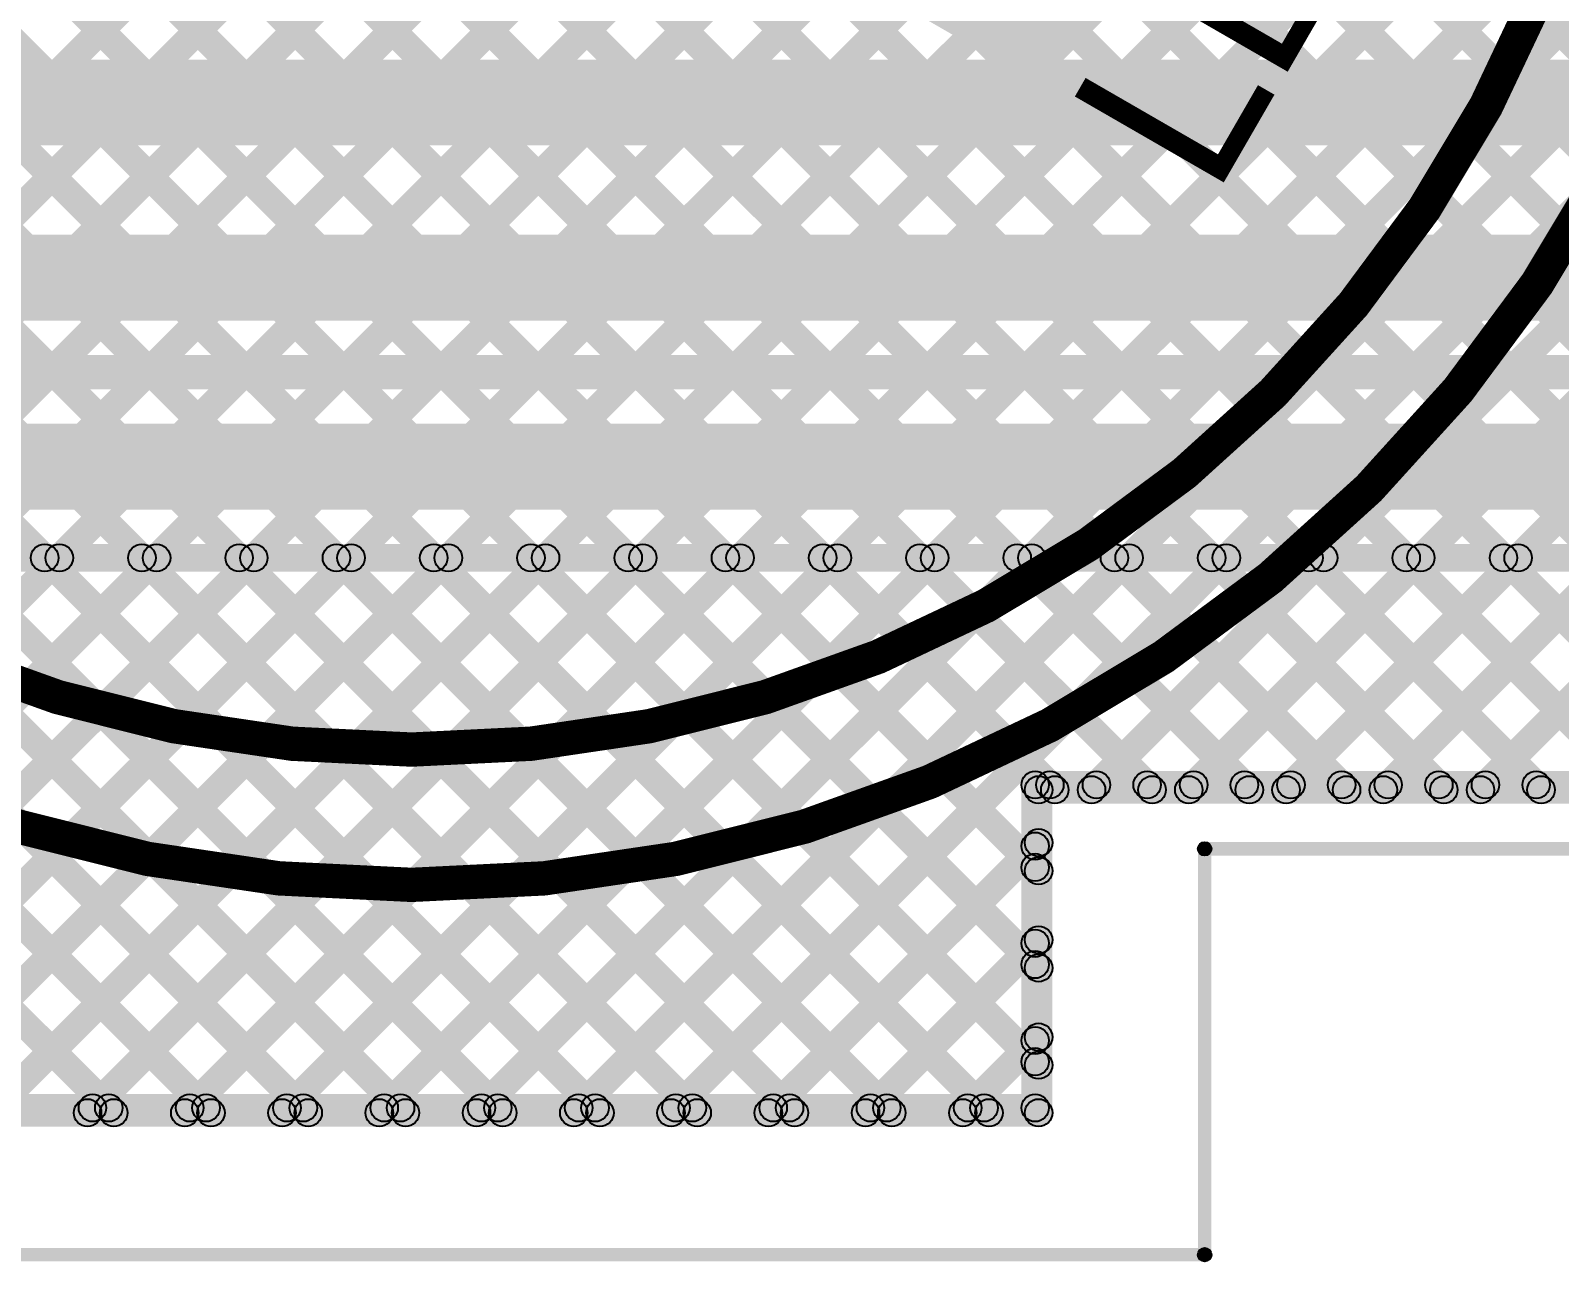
# Model space of a CAD drawing. Header units: millimetres. Extents: x 0 to 5.55, y 0 to 1.02.
# Drawn here: x 2.5917 to 3.0364, y -0.0033 to 0.3549 of the extents above; entities that cross this region are included whole.
import ezdxf

# ---------------------------------------------------------------- set-up
doc = ezdxf.new("R2010")
doc.units = ezdxf.units.MM
doc.header["$MEASUREMENT"] = 0
for name, color, linetype in [('BottomLayer', 5, 'Continuous'), ('Mechanical2', 216, 'Continuous'), ('TopLayer', 1, 'Continuous'), ('TopOverlay', 2, 'Continuous'), ('TopPaste', 8, 'Continuous'), ('TopSolder', 216, 'Continuous')]:
    doc.layers.add(name, color=color, linetype=linetype)

# ---------------------------------------------------------------- blocks, each defined once
blk = doc.blocks.new('LED_0805_42')
at = {"layer": 'TopLayer'}
for points in [[(-0.05999, 0.03001), (-0.01999, 0.03001), (-0.01999, -0.02999), (-0.05999, -0.02999)], [(0.02001, 0.03001), (0.06001, 0.03001), (0.06001, -0.02999), (0.02001, -0.02999)]]:
    blk.add_hatch(color=1, dxfattribs=at).paths.add_polyline_path(points)
at = {"layer": 'TopOverlay'}
h = blk.add_hatch(color=2, dxfattribs=at)
edge = h.paths.add_edge_path()
edge.add_arc((-0.06499, 0.03501), 0.0025, 0, 360)
h = blk.add_hatch(color=2, dxfattribs=at)
edge = h.paths.add_edge_path()
edge.add_arc((-0.06499, 0.03501), 0.0025, 0, 360)
for points in [[(0.06501, 0.03751), (0.06501, 0.03251), (-0.06499, 0.03251), (-0.06499, 0.03751)], [(0.09601, 0.03701), (0.06401, 0.03701), (0.06401, -0.03699), (0.09601, -0.03699)], [(-0.06249, -0.03499), (-0.06749, -0.03499), (-0.06749, 0.03501), (-0.06249, 0.03501)], [(0.06751, -0.03499), (0.06251, -0.03499), (0.06251, 0.03501), (0.06751, 0.03501)], [(0.06501, -0.03249), (0.06501, -0.03749), (-0.06499, -0.03749), (-0.06499, -0.03249)]]:
    blk.add_hatch(color=2, dxfattribs=at).paths.add_polyline_path(points)
h = blk.add_hatch(color=2, dxfattribs=at)
edge = h.paths.add_edge_path()
edge.add_arc((0.06501, 0.03501), 0.0025, 0, 360)
h = blk.add_hatch(color=2, dxfattribs=at)
edge = h.paths.add_edge_path()
edge.add_arc((0.06501, 0.03501), 0.0025, 0, 360)
h = blk.add_hatch(color=2, dxfattribs=at)
edge = h.paths.add_edge_path()
edge.add_arc((-0.06499, -0.03499), 0.0025, 0, 360)
h = blk.add_hatch(color=2, dxfattribs=at)
edge = h.paths.add_edge_path()
edge.add_arc((-0.06499, -0.03499), 0.0025, 0, 360)
h = blk.add_hatch(color=2, dxfattribs=at)
edge = h.paths.add_edge_path()
edge.add_arc((0.06501, -0.03499), 0.0025, 0, 360)
h = blk.add_hatch(color=2, dxfattribs=at)
edge = h.paths.add_edge_path()
edge.add_arc((0.06501, -0.03499), 0.0025, 0, 360)
at = {"layer": 'TopPaste'}
for points in [[(-0.05999, 0.03001), (-0.01999, 0.03001), (-0.01999, -0.02999), (-0.05999, -0.02999)], [(0.02001, 0.03001), (0.06001, 0.03001), (0.06001, -0.02999), (0.02001, -0.02999)]]:
    blk.add_hatch(color=8, dxfattribs=at).paths.add_polyline_path(points)
at = {"layer": 'TopSolder'}
for points in [[(-0.06399, 0.03401), (-0.01599, 0.03401), (-0.01599, -0.03399), (-0.06399, -0.03399)], [(0.01601, 0.03401), (0.06401, 0.03401), (0.06401, -0.03399), (0.01601, -0.03399)]]:
    blk.add_hatch(color=216, dxfattribs=at).paths.add_polyline_path(points)
at = {"layer": 'TopOverlay'}
for centre in [(-0.06499, 0.03501), (-0.06499, 0.03501), (0.06501, 0.03501), (0.06501, 0.03501), (-0.06499, -0.03499), (-0.06499, -0.03499), (0.06501, -0.03499), (0.06501, -0.03499)]:
    blk.add_circle(centre, 0.0025, dxfattribs=at)

msp = doc.modelspace()

# ---------------------------------------------------------------- hatches: boundary and pattern name
at = {"layer": 'BottomLayer'}
for points in [[(2.52769, 0.0386), (2.52204, 0.04426), (3.19511, 0.71733), (3.20076, 0.71167)], [(2.55598, 0.0386), (2.55032, 0.04426), (3.22339, 0.71733), (3.22905, 0.71167)], [(2.58426, 0.0386), (2.57861, 0.04426), (3.23117, 0.69683), (3.23683, 0.69117)], [(2.61255, 0.0386), (2.60689, 0.04426), (3.23117, 0.66854), (3.23683, 0.66288)], [(2.64083, 0.0386), (2.63517, 0.04426), (3.23117, 0.64026), (3.23683, 0.6346)], [(2.66912, 0.0386), (2.66346, 0.04426), (3.25077, 0.63157), (3.25643, 0.62591)], [(2.6974, 0.0386), (2.69174, 0.04426), (3.25077, 0.60329), (3.25643, 0.59763)], [(2.72568, 0.0386), (2.72003, 0.04426), (3.24857, 0.5728), (3.25422, 0.56714)], [(2.75397, 0.0386), (2.74831, 0.04426), (3.24857, 0.54451), (3.25422, 0.53886)], [(2.78225, 0.0386), (2.7766, 0.04426), (3.2583, 0.52596), (3.26395, 0.52031)], [(2.90454, 0.1326), (2.89888, 0.13826), (3.24857, 0.48795), (3.25422, 0.48229)], [(2.92556, 0.46008), (2.93121, 0.46574), (3.35269, 0.04426), (3.34703, 0.0386)], [(2.93282, 0.1326), (2.92717, 0.13826), (3.24857, 0.45966), (3.25422, 0.454)], [(2.91142, 0.44594), (2.91707, 0.4516), (3.32441, 0.04426), (3.31875, 0.0386)], [(2.89727, 0.4318), (2.90293, 0.43745), (3.29612, 0.04426), (3.29047, 0.0386)], [(2.88313, 0.41765), (2.88879, 0.42331), (3.26784, 0.04426), (3.26218, 0.0386)], [(2.8689, 0.4036), (2.87456, 0.40925), (3.14555, 0.13826), (3.1399, 0.1326)], [(2.25272, 0.39753), (2.25837, 0.40319), (2.6173, 0.04426), (2.61164, 0.0386)], [(2.281, 0.39753), (2.28666, 0.40319), (2.64558, 0.04426), (2.63993, 0.0386)], [(2.30929, 0.39753), (2.31494, 0.40319), (2.67387, 0.04426), (2.66821, 0.0386)], [(2.33757, 0.39753), (2.34323, 0.40319), (2.70215, 0.04426), (2.6965, 0.0386)], [(2.36585, 0.39753), (2.37151, 0.40319), (2.73044, 0.04426), (2.72478, 0.0386)], [(2.39414, 0.39753), (2.3998, 0.40319), (2.75872, 0.04426), (2.75306, 0.0386)], [(2.42178, 0.15896), (2.41612, 0.16462), (2.65469, 0.40319), (2.66035, 0.39753)], [(2.42242, 0.39753), (2.42808, 0.40319), (2.78701, 0.04426), (2.78135, 0.0386)], [(2.45387, 0.16277), (2.44821, 0.16842), (2.68297, 0.40319), (2.68863, 0.39753)], [(2.45071, 0.39753), (2.45636, 0.40319), (2.81529, 0.04426), (2.80963, 0.0386)], [(2.47113, 0.0386), (2.46547, 0.04426), (2.82439, 0.40319), (2.83005, 0.39753)], [(2.4739, 0.15452), (2.46825, 0.16017), (2.71126, 0.40319), (2.71691, 0.39753)], [(2.47899, 0.39753), (2.48465, 0.40319), (2.84357, 0.04426), (2.83792, 0.0386)], [(2.48811, 0.14044), (2.48245, 0.14609), (2.73954, 0.40319), (2.7452, 0.39753)], [(2.49323, 0.08899), (2.48757, 0.09465), (2.79611, 0.40319), (2.80177, 0.39753)], [(2.4965, 0.12054), (2.49084, 0.1262), (2.76783, 0.40319), (2.77348, 0.39753)], [(2.49941, 0.0386), (2.49375, 0.04426), (2.85269, 0.40319), (2.85834, 0.39754)], [(2.50728, 0.39753), (2.51293, 0.40319), (2.87186, 0.04426), (2.8662, 0.0386)], [(2.53556, 0.39753), (2.54122, 0.40319), (2.88672, 0.05768), (2.88106, 0.05203)], [(2.56384, 0.39753), (2.5695, 0.40319), (2.88672, 0.08597), (2.88106, 0.08031)], [(2.59213, 0.39753), (2.59779, 0.40319), (2.88672, 0.11425), (2.88106, 0.1086)], [(2.62041, 0.39753), (2.62607, 0.40319), (2.891, 0.13826), (2.88534, 0.1326)], [(2.6487, 0.39753), (2.65435, 0.40319), (2.91928, 0.13826), (2.91362, 0.1326)], [(2.67698, 0.39753), (2.68264, 0.40319), (2.94756, 0.13826), (2.94191, 0.1326)], [(2.70527, 0.39753), (2.71092, 0.40319), (2.97585, 0.13826), (2.97019, 0.1326)], [(2.73355, 0.39753), (2.73921, 0.40319), (3.00413, 0.13826), (2.99848, 0.1326)], [(2.76183, 0.39753), (2.76749, 0.40319), (3.03242, 0.13826), (3.02676, 0.1326)], [(2.79012, 0.39753), (2.79578, 0.40319), (3.0607, 0.13826), (3.05504, 0.1326)], [(2.8184, 0.39753), (2.82406, 0.40319), (3.08899, 0.13826), (3.08333, 0.1326)], [(2.84669, 0.39753), (2.85234, 0.40319), (3.11727, 0.13826), (3.11161, 0.1326)], [(2.96111, 0.1326), (2.95545, 0.13826), (3.19717, 0.37998), (3.20283, 0.37433)], [(2.98939, 0.1326), (2.98373, 0.13826), (3.19717, 0.3517), (3.20283, 0.34604)], [(3.01767, 0.1326), (3.01202, 0.13826), (3.19717, 0.32341), (3.20283, 0.31776)], [(2.88389, 0.13143), (2.88389, 0.13943), (3.166, 0.13943), (3.166, 0.13143)], [(2.88789, 0.04143), (2.87989, 0.04143), (2.87989, 0.13543), (2.88789, 0.13543)], [(2.81054, 0.0386), (2.80488, 0.04426), (2.88106, 0.12044), (2.88672, 0.11478)], [(2.83882, 0.0386), (2.83316, 0.04426), (2.88106, 0.09216), (2.88672, 0.0865)], [(2.86711, 0.0386), (2.86145, 0.04426), (2.88106, 0.06387), (2.88672, 0.05822)], [(1.684, 0.03743), (1.684, 0.04543), (2.88389, 0.04543), (2.88389, 0.03743)]]:
    msp.add_hatch(color=5, dxfattribs=at).paths.add_polyline_path(points)
h = msp.add_hatch(color=5, dxfattribs=at)
edge = h.paths.add_edge_path()
edge.add_arc((2.88389, 0.13543), 0.004, 0, 360)
h = msp.add_hatch(color=5, dxfattribs=at)
edge = h.paths.add_edge_path()
edge.add_arc((2.88389, 0.13543), 0.004, 0, 360)
h = msp.add_hatch(color=5, dxfattribs=at)
edge = h.paths.add_edge_path()
edge.add_arc((2.88817, 0.13543), 0.004, 0, 360)
h = msp.add_hatch(color=5, dxfattribs=at)
edge = h.paths.add_edge_path()
edge.add_arc((2.90171, 0.13543), 0.004, 0, 360)
h = msp.add_hatch(color=5, dxfattribs=at)
edge = h.paths.add_edge_path()
edge.add_arc((2.91645, 0.13543), 0.004, 0, 360)
h = msp.add_hatch(color=5, dxfattribs=at)
edge = h.paths.add_edge_path()
edge.add_arc((2.92999, 0.13543), 0.004, 0, 360)
h = msp.add_hatch(color=5, dxfattribs=at)
edge = h.paths.add_edge_path()
edge.add_arc((2.94474, 0.13543), 0.004, 0, 360)
h = msp.add_hatch(color=5, dxfattribs=at)
edge = h.paths.add_edge_path()
edge.add_arc((2.95828, 0.13543), 0.004, 0, 360)
h = msp.add_hatch(color=5, dxfattribs=at)
edge = h.paths.add_edge_path()
edge.add_arc((2.97302, 0.13543), 0.004, 0, 360)
h = msp.add_hatch(color=5, dxfattribs=at)
edge = h.paths.add_edge_path()
edge.add_arc((2.98656, 0.13543), 0.004, 0, 360)
h = msp.add_hatch(color=5, dxfattribs=at)
edge = h.paths.add_edge_path()
edge.add_arc((3.0013, 0.13543), 0.004, 0, 360)
h = msp.add_hatch(color=5, dxfattribs=at)
edge = h.paths.add_edge_path()
edge.add_arc((3.01485, 0.13543), 0.004, 0, 360)
h = msp.add_hatch(color=5, dxfattribs=at)
edge = h.paths.add_edge_path()
edge.add_arc((3.02959, 0.13543), 0.004, 0, 360)
h = msp.add_hatch(color=5, dxfattribs=at)
edge = h.paths.add_edge_path()
edge.add_arc((2.88389, 0.11761), 0.004, 0, 360)
h = msp.add_hatch(color=5, dxfattribs=at)
edge = h.paths.add_edge_path()
edge.add_arc((2.88389, 0.11142), 0.004, 0, 360)
h = msp.add_hatch(color=5, dxfattribs=at)
edge = h.paths.add_edge_path()
edge.add_arc((2.88389, 0.08933), 0.004, 0, 360)
h = msp.add_hatch(color=5, dxfattribs=at)
edge = h.paths.add_edge_path()
edge.add_arc((2.88389, 0.08314), 0.004, 0, 360)
h = msp.add_hatch(color=5, dxfattribs=at)
edge = h.paths.add_edge_path()
edge.add_arc((2.88389, 0.06104), 0.004, 0, 360)
h = msp.add_hatch(color=5, dxfattribs=at)
edge = h.paths.add_edge_path()
edge.add_arc((2.88389, 0.05486), 0.004, 0, 360)
h = msp.add_hatch(color=5, dxfattribs=at)
edge = h.paths.add_edge_path()
edge.add_arc((2.60972, 0.04143), 0.004, 0, 360)
h = msp.add_hatch(color=5, dxfattribs=at)
edge = h.paths.add_edge_path()
edge.add_arc((2.61447, 0.04143), 0.004, 0, 360)
h = msp.add_hatch(color=5, dxfattribs=at)
edge = h.paths.add_edge_path()
edge.add_arc((2.638, 0.04143), 0.004, 0, 360)
h = msp.add_hatch(color=5, dxfattribs=at)
edge = h.paths.add_edge_path()
edge.add_arc((2.64276, 0.04143), 0.004, 0, 360)
h = msp.add_hatch(color=5, dxfattribs=at)
edge = h.paths.add_edge_path()
edge.add_arc((2.66629, 0.04143), 0.004, 0, 360)
h = msp.add_hatch(color=5, dxfattribs=at)
edge = h.paths.add_edge_path()
edge.add_arc((2.67104, 0.04143), 0.004, 0, 360)
h = msp.add_hatch(color=5, dxfattribs=at)
edge = h.paths.add_edge_path()
edge.add_arc((2.69457, 0.04143), 0.004, 0, 360)
h = msp.add_hatch(color=5, dxfattribs=at)
edge = h.paths.add_edge_path()
edge.add_arc((2.69932, 0.04143), 0.004, 0, 360)
h = msp.add_hatch(color=5, dxfattribs=at)
edge = h.paths.add_edge_path()
edge.add_arc((2.72286, 0.04143), 0.004, 0, 360)
h = msp.add_hatch(color=5, dxfattribs=at)
edge = h.paths.add_edge_path()
edge.add_arc((2.72761, 0.04143), 0.004, 0, 360)
h = msp.add_hatch(color=5, dxfattribs=at)
edge = h.paths.add_edge_path()
edge.add_arc((2.75114, 0.04143), 0.004, 0, 360)
h = msp.add_hatch(color=5, dxfattribs=at)
edge = h.paths.add_edge_path()
edge.add_arc((2.75589, 0.04143), 0.004, 0, 360)
h = msp.add_hatch(color=5, dxfattribs=at)
edge = h.paths.add_edge_path()
edge.add_arc((2.77942, 0.04143), 0.004, 0, 360)
h = msp.add_hatch(color=5, dxfattribs=at)
edge = h.paths.add_edge_path()
edge.add_arc((2.78418, 0.04143), 0.004, 0, 360)
h = msp.add_hatch(color=5, dxfattribs=at)
edge = h.paths.add_edge_path()
edge.add_arc((2.80771, 0.04143), 0.004, 0, 360)
h = msp.add_hatch(color=5, dxfattribs=at)
edge = h.paths.add_edge_path()
edge.add_arc((2.81246, 0.04143), 0.004, 0, 360)
h = msp.add_hatch(color=5, dxfattribs=at)
edge = h.paths.add_edge_path()
edge.add_arc((2.83599, 0.04143), 0.004, 0, 360)
h = msp.add_hatch(color=5, dxfattribs=at)
edge = h.paths.add_edge_path()
edge.add_arc((2.84075, 0.04143), 0.004, 0, 360)
h = msp.add_hatch(color=5, dxfattribs=at)
edge = h.paths.add_edge_path()
edge.add_arc((2.86428, 0.04143), 0.004, 0, 360)
h = msp.add_hatch(color=5, dxfattribs=at)
edge = h.paths.add_edge_path()
edge.add_arc((2.86903, 0.04143), 0.004, 0, 360)
h = msp.add_hatch(color=5, dxfattribs=at)
edge = h.paths.add_edge_path()
edge.add_arc((2.88389, 0.04143), 0.004, 0, 360)
h = msp.add_hatch(color=5, dxfattribs=at)
edge = h.paths.add_edge_path()
edge.add_arc((2.88389, 0.04143), 0.004, 0, 360)
at = {"layer": 'Mechanical2'}
h = msp.add_hatch(color=216, dxfattribs=at)
edge = h.paths.add_edge_path()
edge.add_arc((2.93319, 0.11682), 0.00197, 0, 360)
h = msp.add_hatch(color=216, dxfattribs=at)
edge = h.paths.add_edge_path()
edge.add_arc((2.93319, 0.11682), 0.00197, 0, 360)
for points in [[(2.93516, -0.00129), (2.93122, -0.00129), (2.93122, 0.11682), (2.93516, 0.11682)], [(2.93319, 0.11485), (2.93319, 0.11879), (3.14972, 0.11879), (3.14972, 0.11485)], [(1.67334, -0.00326), (1.67334, 0.00068), (2.93319, 0.00068), (2.93319, -0.00326)]]:
    msp.add_hatch(color=216, dxfattribs=at).paths.add_polyline_path(points)
h = msp.add_hatch(color=216, dxfattribs=at)
edge = h.paths.add_edge_path()
edge.add_arc((2.93319, -0.00129), 0.00197, 0, 360)
h = msp.add_hatch(color=216, dxfattribs=at)
edge = h.paths.add_edge_path()
edge.add_arc((2.93319, -0.00129), 0.00197, 0, 360)
at = {"layer": 'TopLayer'}
for points in [[(1.734, 0.3215), (1.734, 0.3465), (3.549, 0.3465), (3.549, 0.3215)], [(0.474, 0.2705), (0.474, 0.2955), (4.302, 0.2955), (4.302, 0.2705)], [(0.48129, 0.2525), (0.48129, 0.2605), (4.302, 0.2605), (4.302, 0.2525)], [(2.138, 0.2505), (2.138, 0.2585), (3.315, 0.2585), (3.315, 0.2505)], [(2.138, 0.2155), (2.138, 0.2405), (3.315, 0.2405), (3.315, 0.2155)], [(2.138, 0.1975), (2.138, 0.2055), (3.315, 0.2055), (3.315, 0.1975)], [(2.45157, 0.19867), (2.45723, 0.20433), (2.61873, 0.04283), (2.61307, 0.03717)], [(2.46969, 0.03717), (2.46404, 0.04283), (2.62554, 0.20433), (2.63119, 0.19867)], [(2.47986, 0.19867), (2.48552, 0.20433), (2.64702, 0.04283), (2.64136, 0.03717)], [(2.49323, 0.08899), (2.48757, 0.09465), (2.59725, 0.20433), (2.60291, 0.19867)], [(2.49798, 0.03717), (2.49232, 0.04283), (2.65382, 0.20433), (2.65948, 0.19867)], [(2.50814, 0.19867), (2.5138, 0.20433), (2.6753, 0.04283), (2.66964, 0.03717)], [(2.52626, 0.03717), (2.52061, 0.04283), (2.68211, 0.20433), (2.68776, 0.19867)], [(2.53643, 0.19867), (2.54208, 0.20433), (2.70358, 0.04283), (2.69793, 0.03717)], [(2.55455, 0.03717), (2.54889, 0.04283), (2.71039, 0.20433), (2.71605, 0.19867)], [(2.56471, 0.19867), (2.57037, 0.20433), (2.73187, 0.04283), (2.72621, 0.03717)], [(2.58283, 0.03717), (2.57717, 0.04283), (2.73867, 0.20433), (2.74433, 0.19867)], [(2.593, 0.19867), (2.59865, 0.20433), (2.76015, 0.04283), (2.7545, 0.03717)], [(2.61112, 0.03717), (2.60546, 0.04283), (2.76696, 0.20433), (2.77262, 0.19867)], [(2.62128, 0.19867), (2.62694, 0.20433), (2.78844, 0.04283), (2.78278, 0.03717)], [(2.6394, 0.03717), (2.63374, 0.04283), (2.79524, 0.20433), (2.8009, 0.19867)], [(2.64956, 0.19867), (2.65522, 0.20433), (2.81672, 0.04283), (2.81106, 0.03717)], [(2.66768, 0.03717), (2.66203, 0.04283), (2.82353, 0.20433), (2.82918, 0.19867)], [(2.67785, 0.19867), (2.68351, 0.20433), (2.84501, 0.04283), (2.83935, 0.03717)], [(2.69597, 0.03717), (2.69031, 0.04283), (2.85181, 0.20433), (2.85747, 0.19867)], [(2.70613, 0.19867), (2.71179, 0.20433), (2.87329, 0.04283), (2.86763, 0.03717)], [(2.72425, 0.03717), (2.7186, 0.04283), (2.8801, 0.20433), (2.88575, 0.19867)], [(2.73442, 0.19867), (2.74007, 0.20433), (2.88772, 0.05668), (2.88206, 0.05103)], [(2.75254, 0.03717), (2.74688, 0.04283), (2.90838, 0.20433), (2.91404, 0.19867)], [(2.7627, 0.19867), (2.76836, 0.20433), (2.88772, 0.08497), (2.88206, 0.07931)], [(2.78082, 0.03717), (2.77516, 0.04283), (2.93666, 0.20433), (2.94232, 0.19867)], [(2.79099, 0.19867), (2.79664, 0.20433), (2.88772, 0.11325), (2.88206, 0.1076)], [(2.81927, 0.19867), (2.82493, 0.20433), (2.89243, 0.13683), (2.88677, 0.13117)], [(2.84755, 0.19867), (2.85321, 0.20433), (2.92071, 0.13683), (2.91505, 0.13117)], [(2.87584, 0.19867), (2.8815, 0.20433), (2.949, 0.13683), (2.94334, 0.13117)], [(2.90311, 0.13117), (2.89745, 0.13683), (2.96495, 0.20433), (2.97061, 0.19867)], [(2.90412, 0.19867), (2.90978, 0.20433), (2.97728, 0.13683), (2.97162, 0.13117)], [(2.93139, 0.13117), (2.92573, 0.13683), (2.99323, 0.20433), (2.99889, 0.19867)], [(2.93241, 0.19867), (2.93806, 0.20433), (3.00556, 0.13683), (2.99991, 0.13117)], [(2.95967, 0.13117), (2.95402, 0.13683), (3.02152, 0.20433), (3.02717, 0.19867)], [(2.96069, 0.19867), (2.96635, 0.20433), (3.03385, 0.13683), (3.02819, 0.13117)], [(2.98796, 0.13117), (2.9823, 0.13683), (3.0498, 0.20433), (3.05546, 0.19867)], [(2.98898, 0.19867), (2.99463, 0.20433), (3.06213, 0.13683), (3.05648, 0.13117)], [(3.01624, 0.13117), (3.01059, 0.13683), (3.07809, 0.20433), (3.08374, 0.19867)], [(3.01726, 0.19867), (3.02292, 0.20433), (3.09042, 0.13683), (3.08476, 0.13117)], [(2.88489, 0.13), (2.88489, 0.138), (3.167, 0.138), (3.167, 0.13)], [(2.88889, 0.04), (2.88089, 0.04), (2.88089, 0.134), (2.88889, 0.134)], [(2.80911, 0.03717), (2.80345, 0.04283), (2.88206, 0.12144), (2.88772, 0.11578)], [(2.83739, 0.03717), (2.83173, 0.04283), (2.88206, 0.09316), (2.88772, 0.0875)], [(2.86567, 0.03717), (2.86002, 0.04283), (2.88206, 0.06487), (2.88772, 0.05922)], [(1.685, 0.036), (1.685, 0.044), (2.88489, 0.044), (2.88489, 0.036)]]:
    msp.add_hatch(color=1, dxfattribs=at).paths.add_polyline_path(points)
h = msp.add_hatch(color=1, dxfattribs=at)
edge = h.paths.add_edge_path()
edge.add_arc((2.59582, 0.2015), 0.004, 0, 360)
h = msp.add_hatch(color=1, dxfattribs=at)
edge = h.paths.add_edge_path()
edge.add_arc((2.60008, 0.2015), 0.004, 0, 360)
h = msp.add_hatch(color=1, dxfattribs=at)
edge = h.paths.add_edge_path()
edge.add_arc((2.62411, 0.2015), 0.004, 0, 360)
h = msp.add_hatch(color=1, dxfattribs=at)
edge = h.paths.add_edge_path()
edge.add_arc((2.62837, 0.2015), 0.004, 0, 360)
h = msp.add_hatch(color=1, dxfattribs=at)
edge = h.paths.add_edge_path()
edge.add_arc((2.65239, 0.2015), 0.004, 0, 360)
h = msp.add_hatch(color=1, dxfattribs=at)
edge = h.paths.add_edge_path()
edge.add_arc((2.65665, 0.2015), 0.004, 0, 360)
h = msp.add_hatch(color=1, dxfattribs=at)
edge = h.paths.add_edge_path()
edge.add_arc((2.68068, 0.2015), 0.004, 0, 360)
h = msp.add_hatch(color=1, dxfattribs=at)
edge = h.paths.add_edge_path()
edge.add_arc((2.68493, 0.2015), 0.004, 0, 360)
h = msp.add_hatch(color=1, dxfattribs=at)
edge = h.paths.add_edge_path()
edge.add_arc((2.70896, 0.2015), 0.004, 0, 360)
h = msp.add_hatch(color=1, dxfattribs=at)
edge = h.paths.add_edge_path()
edge.add_arc((2.71322, 0.2015), 0.004, 0, 360)
h = msp.add_hatch(color=1, dxfattribs=at)
edge = h.paths.add_edge_path()
edge.add_arc((2.73725, 0.2015), 0.004, 0, 360)
h = msp.add_hatch(color=1, dxfattribs=at)
edge = h.paths.add_edge_path()
edge.add_arc((2.7415, 0.2015), 0.004, 0, 360)
h = msp.add_hatch(color=1, dxfattribs=at)
edge = h.paths.add_edge_path()
edge.add_arc((2.76553, 0.2015), 0.004, 0, 360)
h = msp.add_hatch(color=1, dxfattribs=at)
edge = h.paths.add_edge_path()
edge.add_arc((2.76979, 0.2015), 0.004, 0, 360)
h = msp.add_hatch(color=1, dxfattribs=at)
edge = h.paths.add_edge_path()
edge.add_arc((2.79381, 0.2015), 0.004, 0, 360)
h = msp.add_hatch(color=1, dxfattribs=at)
edge = h.paths.add_edge_path()
edge.add_arc((2.79807, 0.2015), 0.004, 0, 360)
h = msp.add_hatch(color=1, dxfattribs=at)
edge = h.paths.add_edge_path()
edge.add_arc((2.8221, 0.2015), 0.004, 0, 360)
h = msp.add_hatch(color=1, dxfattribs=at)
edge = h.paths.add_edge_path()
edge.add_arc((2.82636, 0.2015), 0.004, 0, 360)
h = msp.add_hatch(color=1, dxfattribs=at)
edge = h.paths.add_edge_path()
edge.add_arc((2.85038, 0.2015), 0.004, 0, 360)
h = msp.add_hatch(color=1, dxfattribs=at)
edge = h.paths.add_edge_path()
edge.add_arc((2.85464, 0.2015), 0.004, 0, 360)
h = msp.add_hatch(color=1, dxfattribs=at)
edge = h.paths.add_edge_path()
edge.add_arc((2.87867, 0.2015), 0.004, 0, 360)
h = msp.add_hatch(color=1, dxfattribs=at)
edge = h.paths.add_edge_path()
edge.add_arc((2.88292, 0.2015), 0.004, 0, 360)
h = msp.add_hatch(color=1, dxfattribs=at)
edge = h.paths.add_edge_path()
edge.add_arc((2.90695, 0.2015), 0.004, 0, 360)
h = msp.add_hatch(color=1, dxfattribs=at)
edge = h.paths.add_edge_path()
edge.add_arc((2.91121, 0.2015), 0.004, 0, 360)
h = msp.add_hatch(color=1, dxfattribs=at)
edge = h.paths.add_edge_path()
edge.add_arc((2.93524, 0.2015), 0.004, 0, 360)
h = msp.add_hatch(color=1, dxfattribs=at)
edge = h.paths.add_edge_path()
edge.add_arc((2.93949, 0.2015), 0.004, 0, 360)
h = msp.add_hatch(color=1, dxfattribs=at)
edge = h.paths.add_edge_path()
edge.add_arc((2.96352, 0.2015), 0.004, 0, 360)
h = msp.add_hatch(color=1, dxfattribs=at)
edge = h.paths.add_edge_path()
edge.add_arc((2.96778, 0.2015), 0.004, 0, 360)
h = msp.add_hatch(color=1, dxfattribs=at)
edge = h.paths.add_edge_path()
edge.add_arc((2.9918, 0.2015), 0.004, 0, 360)
h = msp.add_hatch(color=1, dxfattribs=at)
edge = h.paths.add_edge_path()
edge.add_arc((2.99606, 0.2015), 0.004, 0, 360)
h = msp.add_hatch(color=1, dxfattribs=at)
edge = h.paths.add_edge_path()
edge.add_arc((3.02009, 0.2015), 0.004, 0, 360)
h = msp.add_hatch(color=1, dxfattribs=at)
edge = h.paths.add_edge_path()
edge.add_arc((3.02435, 0.2015), 0.004, 0, 360)
h = msp.add_hatch(color=1, dxfattribs=at)
edge = h.paths.add_edge_path()
edge.add_arc((2.88489, 0.134), 0.004, 0, 360)
h = msp.add_hatch(color=1, dxfattribs=at)
edge = h.paths.add_edge_path()
edge.add_arc((2.88489, 0.134), 0.004, 0, 360)
h = msp.add_hatch(color=1, dxfattribs=at)
edge = h.paths.add_edge_path()
edge.add_arc((2.8896, 0.134), 0.004, 0, 360)
h = msp.add_hatch(color=1, dxfattribs=at)
edge = h.paths.add_edge_path()
edge.add_arc((2.90028, 0.134), 0.004, 0, 360)
h = msp.add_hatch(color=1, dxfattribs=at)
edge = h.paths.add_edge_path()
edge.add_arc((2.91788, 0.134), 0.004, 0, 360)
h = msp.add_hatch(color=1, dxfattribs=at)
edge = h.paths.add_edge_path()
edge.add_arc((2.92856, 0.134), 0.004, 0, 360)
h = msp.add_hatch(color=1, dxfattribs=at)
edge = h.paths.add_edge_path()
edge.add_arc((2.94617, 0.134), 0.004, 0, 360)
h = msp.add_hatch(color=1, dxfattribs=at)
edge = h.paths.add_edge_path()
edge.add_arc((2.95685, 0.134), 0.004, 0, 360)
h = msp.add_hatch(color=1, dxfattribs=at)
edge = h.paths.add_edge_path()
edge.add_arc((2.97445, 0.134), 0.004, 0, 360)
h = msp.add_hatch(color=1, dxfattribs=at)
edge = h.paths.add_edge_path()
edge.add_arc((2.98513, 0.134), 0.004, 0, 360)
h = msp.add_hatch(color=1, dxfattribs=at)
edge = h.paths.add_edge_path()
edge.add_arc((3.00274, 0.134), 0.004, 0, 360)
h = msp.add_hatch(color=1, dxfattribs=at)
edge = h.paths.add_edge_path()
edge.add_arc((3.01341, 0.134), 0.004, 0, 360)
h = msp.add_hatch(color=1, dxfattribs=at)
edge = h.paths.add_edge_path()
edge.add_arc((3.03102, 0.134), 0.004, 0, 360)
h = msp.add_hatch(color=1, dxfattribs=at)
edge = h.paths.add_edge_path()
edge.add_arc((2.88489, 0.11861), 0.004, 0, 360)
h = msp.add_hatch(color=1, dxfattribs=at)
edge = h.paths.add_edge_path()
edge.add_arc((2.88489, 0.11042), 0.004, 0, 360)
h = msp.add_hatch(color=1, dxfattribs=at)
edge = h.paths.add_edge_path()
edge.add_arc((2.88489, 0.09033), 0.004, 0, 360)
h = msp.add_hatch(color=1, dxfattribs=at)
edge = h.paths.add_edge_path()
edge.add_arc((2.88489, 0.08214), 0.004, 0, 360)
h = msp.add_hatch(color=1, dxfattribs=at)
edge = h.paths.add_edge_path()
edge.add_arc((2.88489, 0.06204), 0.004, 0, 360)
h = msp.add_hatch(color=1, dxfattribs=at)
edge = h.paths.add_edge_path()
edge.add_arc((2.88489, 0.05386), 0.004, 0, 360)
h = msp.add_hatch(color=1, dxfattribs=at)
edge = h.paths.add_edge_path()
edge.add_arc((2.60829, 0.04), 0.004, 0, 360)
h = msp.add_hatch(color=1, dxfattribs=at)
edge = h.paths.add_edge_path()
edge.add_arc((2.6159, 0.04), 0.004, 0, 360)
h = msp.add_hatch(color=1, dxfattribs=at)
edge = h.paths.add_edge_path()
edge.add_arc((2.63657, 0.04), 0.004, 0, 360)
h = msp.add_hatch(color=1, dxfattribs=at)
edge = h.paths.add_edge_path()
edge.add_arc((2.64419, 0.04), 0.004, 0, 360)
h = msp.add_hatch(color=1, dxfattribs=at)
edge = h.paths.add_edge_path()
edge.add_arc((2.66486, 0.04), 0.004, 0, 360)
h = msp.add_hatch(color=1, dxfattribs=at)
edge = h.paths.add_edge_path()
edge.add_arc((2.67247, 0.04), 0.004, 0, 360)
h = msp.add_hatch(color=1, dxfattribs=at)
edge = h.paths.add_edge_path()
edge.add_arc((2.69314, 0.04), 0.004, 0, 360)
h = msp.add_hatch(color=1, dxfattribs=at)
edge = h.paths.add_edge_path()
edge.add_arc((2.70076, 0.04), 0.004, 0, 360)
h = msp.add_hatch(color=1, dxfattribs=at)
edge = h.paths.add_edge_path()
edge.add_arc((2.72142, 0.04), 0.004, 0, 360)
h = msp.add_hatch(color=1, dxfattribs=at)
edge = h.paths.add_edge_path()
edge.add_arc((2.72904, 0.04), 0.004, 0, 360)
h = msp.add_hatch(color=1, dxfattribs=at)
edge = h.paths.add_edge_path()
edge.add_arc((2.74971, 0.04), 0.004, 0, 360)
h = msp.add_hatch(color=1, dxfattribs=at)
edge = h.paths.add_edge_path()
edge.add_arc((2.75732, 0.04), 0.004, 0, 360)
h = msp.add_hatch(color=1, dxfattribs=at)
edge = h.paths.add_edge_path()
edge.add_arc((2.77799, 0.04), 0.004, 0, 360)
h = msp.add_hatch(color=1, dxfattribs=at)
edge = h.paths.add_edge_path()
edge.add_arc((2.78561, 0.04), 0.004, 0, 360)
h = msp.add_hatch(color=1, dxfattribs=at)
edge = h.paths.add_edge_path()
edge.add_arc((2.80628, 0.04), 0.004, 0, 360)
h = msp.add_hatch(color=1, dxfattribs=at)
edge = h.paths.add_edge_path()
edge.add_arc((2.81389, 0.04), 0.004, 0, 360)
h = msp.add_hatch(color=1, dxfattribs=at)
edge = h.paths.add_edge_path()
edge.add_arc((2.83456, 0.04), 0.004, 0, 360)
h = msp.add_hatch(color=1, dxfattribs=at)
edge = h.paths.add_edge_path()
edge.add_arc((2.84218, 0.04), 0.004, 0, 360)
h = msp.add_hatch(color=1, dxfattribs=at)
edge = h.paths.add_edge_path()
edge.add_arc((2.86285, 0.04), 0.004, 0, 360)
h = msp.add_hatch(color=1, dxfattribs=at)
edge = h.paths.add_edge_path()
edge.add_arc((2.87046, 0.04), 0.004, 0, 360)
h = msp.add_hatch(color=1, dxfattribs=at)
edge = h.paths.add_edge_path()
edge.add_arc((2.88489, 0.04), 0.004, 0, 360)
h = msp.add_hatch(color=1, dxfattribs=at)
edge = h.paths.add_edge_path()
edge.add_arc((2.88489, 0.04), 0.004, 0, 360)

# ---------------------------------------------------------------- linework, layer by layer
at = {"layer": 'BottomLayer'}
for centre in [(2.88389, 0.13543), (2.88389, 0.13543), (2.88817, 0.13543), (2.90171, 0.13543), (2.91645, 0.13543), (2.92999, 0.13543), (2.94474, 0.13543), (2.95828, 0.13543), (2.97302, 0.13543), (2.98656, 0.13543), (3.0013, 0.13543), (3.01485, 0.13543), (3.02959, 0.13543), (2.88389, 0.11761), (2.88389, 0.11142), (2.88389, 0.08933), (2.88389, 0.08314), (2.88389, 0.06104), (2.88389, 0.05486), (2.60972, 0.04143), (2.61447, 0.04143), (2.638, 0.04143), (2.64276, 0.04143), (2.66629, 0.04143), (2.67104, 0.04143), (2.69457, 0.04143), (2.69932, 0.04143), (2.72286, 0.04143), (2.72761, 0.04143), (2.75114, 0.04143), (2.75589, 0.04143), (2.77942, 0.04143), (2.78418, 0.04143), (2.80771, 0.04143), (2.81246, 0.04143), (2.83599, 0.04143), (2.84075, 0.04143), (2.86428, 0.04143), (2.86903, 0.04143), (2.88389, 0.04143), (2.88389, 0.04143)]:
    msp.add_circle(centre, 0.004, dxfattribs=at)
at = {"layer": 'Mechanical2'}
for centre in [(2.93319, 0.11682), (2.93319, 0.11682), (2.93319, -0.00129), (2.93319, -0.00129)]:
    msp.add_circle(centre, 0.00197, dxfattribs=at)
at = {"layer": 'TopLayer'}
for centre in [(2.59582, 0.2015), (2.60008, 0.2015), (2.62411, 0.2015), (2.62837, 0.2015), (2.65239, 0.2015), (2.65665, 0.2015), (2.68068, 0.2015), (2.68493, 0.2015), (2.70896, 0.2015), (2.71322, 0.2015), (2.73725, 0.2015), (2.7415, 0.2015), (2.76553, 0.2015), (2.76979, 0.2015), (2.79381, 0.2015), (2.79807, 0.2015), (2.8221, 0.2015), (2.82636, 0.2015), (2.85038, 0.2015), (2.85464, 0.2015), (2.87867, 0.2015), (2.88292, 0.2015), (2.90695, 0.2015), (2.91121, 0.2015), (2.93524, 0.2015), (2.93949, 0.2015), (2.96352, 0.2015), (2.96778, 0.2015), (2.9918, 0.2015), (2.99606, 0.2015), (3.02009, 0.2015), (3.02435, 0.2015), (2.88489, 0.134), (2.88489, 0.134), (2.8896, 0.134), (2.90028, 0.134), (2.91788, 0.134), (2.92856, 0.134), (2.94617, 0.134), (2.95685, 0.134), (2.97445, 0.134), (2.98513, 0.134), (3.00274, 0.134), (3.01341, 0.134), (3.03102, 0.134), (2.88489, 0.11861), (2.88489, 0.11042), (2.88489, 0.09033), (2.88489, 0.08214), (2.88489, 0.06204), (2.88489, 0.05386), (2.60829, 0.04), (2.6159, 0.04), (2.63657, 0.04), (2.64419, 0.04), (2.66486, 0.04), (2.67247, 0.04), (2.69314, 0.04), (2.70076, 0.04), (2.72142, 0.04), (2.72904, 0.04), (2.74971, 0.04), (2.75732, 0.04), (2.77799, 0.04), (2.78561, 0.04), (2.80628, 0.04), (2.81389, 0.04), (2.83456, 0.04), (2.84218, 0.04), (2.86285, 0.04), (2.87046, 0.04), (2.88489, 0.04), (2.88489, 0.04)]:
    msp.add_circle(centre, 0.004, dxfattribs=at)
at = {"layer": 'TopOverlay', "const_width": 0.01}
for points in [[(3.09624, 0.50003, 1), (2.30883, 0.50003, 1)], [(3.05687, 0.50003, 1), (2.3482, 0.50003, 1)]]:
    msp.add_lwpolyline(points, format="xyb", close=True, dxfattribs=at)

# ---------------------------------------------------------------- block references
at = {"rotation": 240}
msp.add_blockref('LED_0805_42', (2.899, 0.442), dxfattribs=at)

# ---------------------------------------------------------------- texts
at = {"layer": 'TopOverlay'}
msp.add_text('LED1', height=0.05, rotation=60, dxfattribs=at).set_placement((2.936, 0.306))

doc.saveas('drawing.dxf')
